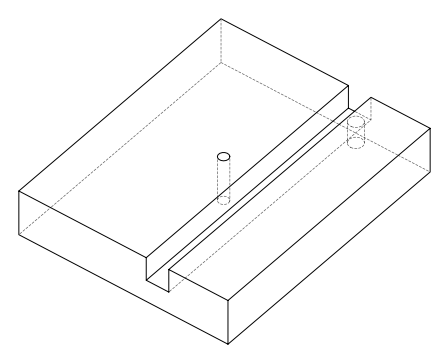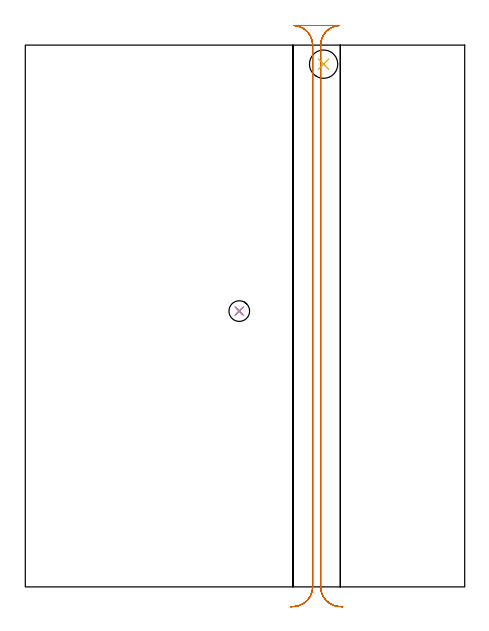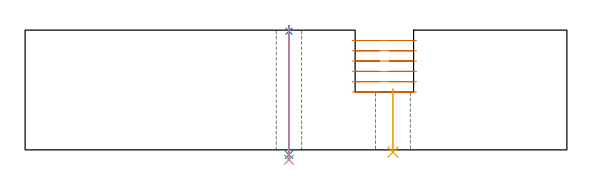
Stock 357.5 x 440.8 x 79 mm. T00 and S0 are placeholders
(PLAN: 5 operations, 4 tool changes, 13.3 min)
(1 MILL_RECTANGULAR_SLOT | SLOT_RECTANGULAR | UGT0201_004 | Follow Part, ap 8, ae 75% | 12.37 min | 692772 mm3)
(2 SPOT_DRILL | STEP1HOLE | NXT0321_9005460120000 | 0.03 min | 110 mm3)
(3 DRILL_THROUGH_HOLE_INTO_CENTER | STEP1HOLE | NXT0301_065 | 0.34 min | 5445 mm3)
(4 DRILL_TO_ENLARGE_THROUGH_HOLE | STEP1HOLE | UGT0301_291 | 0.35 min | 11807 mm3)
(5 INDEXABLE_INSERT_DRILL_THROUGH_HOLE_FROM_SOLID | STEP1HOLE_1 | UGT0302_002 | 0.18 min | 15849 mm3)
(TOOL UGT0201_004 | End Mill 32 mm | D32 FL53 Z6)
(TOOL NXT0321_9005460120000 | NC Spot Drill, 142deg, 12mm, Carbide, Uncoated | D12 PA142 FL30 Z2)
(TOOL NXT0301_065 | Carbide Drill 9.4mm [860.1-0940-075A1-MM 2214] | D9.4 PA140 FL98 Z2)
(TOOL UGT0301_291 | Twist Drill 16.8 mm | D16.8 PA118 FL125 Z2)
(TOOL UGT0302_002 | Indexable Insert Drill 23mm | D23 PA180 FL50 Z2)
(OP 1 MILL_RECTANGULAR_SLOT)
G17 G21 G94 G90
T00 M6
G54
G17 G0 G90 X258.315 Y-16.154 S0 M3
G43 Z89. H0
Z72.2
G94 G1 X255.321 Y-15.97 F250.
G2 X240.3 Y0. R16. F500.
G1 Y440.8
G2 X255.734 Y456.79 R16.
G1 X218.366
G2 X233.8 Y440.8 R16.
G1 Y0.
G2 X218.779 Y-15.97 R16.
G1 X215.785 Y-16.154 F250.
G0 X258.315 Z65.4
G1 X255.321 Y-15.97
G2 X240.3 Y0. R16. F500.
G1 Y440.8
G2 X255.734 Y456.79 R16.
G1 X218.366
G2 X233.8 Y440.8 R16.
G1 Y0.
G2 X218.779 Y-15.97 R16.
G1 X215.785 Y-16.154 F250.
G0 X258.315 Z58.6
G1 X255.321 Y-15.97
G2 X240.3 Y0. R16. F500.
G1 Y440.8
G2 X255.734 Y456.79 R16.
G1 X218.366
G2 X233.8 Y440.8 R16.
G1 Y0.
G2 X218.779 Y-15.97 R16.
G1 X215.785 Y-16.154 F250.
G0 X258.315 Z51.8
G1 X255.321 Y-15.97
G2 X240.3 Y0. R16. F500.
G1 Y440.8
G2 X255.734 Y456.79 R16.
G1 X218.366
G2 X233.8 Y440.8 R16.
G1 Y0.
G2 X218.779 Y-15.97 R16.
G1 X215.785 Y-16.154 F250.
G0 X258.315 Z45.
G1 X255.321 Y-15.97
G2 X240.3 Y0. R16. F500.
G1 Y440.8
G2 X255.734 Y456.79 R16.
G1 X218.366
G2 X233.8 Y440.8 R16.
G1 Y0.
G2 X218.779 Y-15.97 R16.
G1 X215.785 Y-16.154 F250.
G0 X258.315 Z38.2
G1 X255.321 Y-15.97
G2 X240.3 Y0. R16. F500.
G1 Y440.8
G2 X255.734 Y456.79 R16.
G1 X218.366
G2 X233.8 Y440.8 R16.
G1 Y0.
G2 X218.779 Y-15.97 R16.
G1 X215.785 Y-16.154 F250.
G0 Z89.
M5
M2
(OP 2 SPOT_DRILL)
G17 G21 G94 G90
T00 M6
G54
G17 G0 G90 X174.1 Y224.4 S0 M3
G43 Z89. H0
G94 G81 G98 Z78.277 F250. R82.
G80
M5
M2
(OP 3 DRILL_THROUGH_HOLE_INTO_CENTER)
G17 G21 G94 G90
T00 M6
G54
G17 G0 G90 X174.1 Y224.4 S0 M3
G43 Z89. H1
G94 G73 G98 Z-3.211 F250. Q9.135 R81.
G80
M5
M2
(OP 4 DRILL_TO_ENLARGE_THROUGH_HOLE)
G17 G21 G94 G90
T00 M6
G54
G17 G0 G90 X174.1 Y224.4 S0 M3
G43 Z89. H0
G94 G73 G98 Z-6.547 F250. Q14.258 R81.
G80
M5
M2
(OP 5 INDEXABLE_INSERT_DRILL_THROUGH_HOLE_FROM_SOLID)
G17 G21 G94 G90
T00 M6
G54
G17 G0 G90 X242.7 Y425.3 S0 M3
G43 Z89. H0
G94 G81 G98 Z-1.5 F250. R40.2
G80
M5
M2
